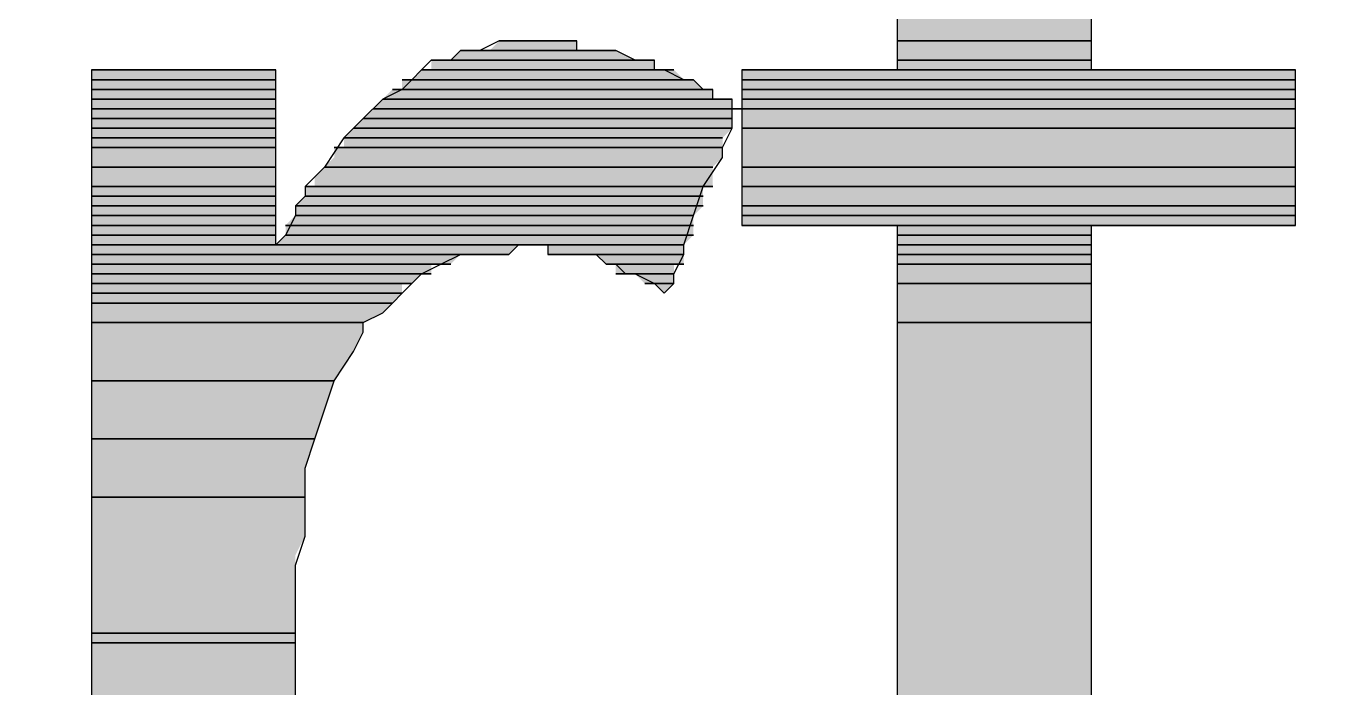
# Model space of a CAD drawing. Header units: millimetres. Extents: x 7018 to 13530, y 4187 to 5692.
# Drawn here: x 11639.4 to 11645.5, y 4964.77 to 4967.84 of the extents above; entities that cross this region are included whole.
import ezdxf

# ---------------------------------------------------------------- set-up
doc = ezdxf.new("R2010")
doc.units = ezdxf.units.MM
doc.layers.add('绘图', color=7, linetype='Continuous')

# ---------------------------------------------------------------- blocks, each defined once
blk = doc.blocks.new('fr')
at = {"transparency": 33554559}
for points in [[(1523.7202, -437.3753), (1523.675, -437.4204), (1523.6299, -437.4204), (1523.6299, -437.4655), (1523.5848, -437.4655), (1523.4945, -437.5107), (1523.4494, -437.5558), (1523.3591, -437.6009), (1523.314, -437.6009), (1523.2237, -437.6912), (1523.1786, -437.6912), (1523.0432, -437.8266), (1522.9529, -437.8266), (1522.9078, -437.8717), (1522.8626, -437.8717), (1522.8626, -437.9168), (1522.8175, -437.9168), (1522.8175, -439.3159), (1522.0954, -439.3159), (1522.0954, -440.0381), (1522.8175, -440.0381), (1522.8175, -444.0097), (1522.8626, -444.0097), (1522.8626, -444.1902), (1522.9078, -444.2353), (1522.9078, -444.3256), (1522.9529, -444.3707), (1522.9529, -444.4159), (1523.0432, -444.5061), (1523.0432, -444.5513), (1523.0883, -444.5513), (1523.2237, -444.6867), (1523.4042, -444.7769), (1523.4945, -444.7769), (1523.5396, -444.8221), (1523.6299, -444.8221), (1523.675, -444.8672), (1524.5325, -444.8672), (1524.5777, -444.8221), (1524.7131, -444.8221), (1524.7582, -444.7769), (1524.8033, -444.7769), (1524.7582, -444.7318), (1524.7582, -444.5061), (1524.7131, -444.461), (1524.7131, -444.2353), (1524.6679, -444.1902), (1524.6679, -443.9646), (1524.5777, -443.9646), (1524.5325, -444.0097), (1524.0812, -444.0097), (1524.0812, -443.9646), (1523.9458, -443.9646), (1523.9007, -443.9194), (1523.9007, -443.8743), (1523.8555, -443.8743), (1523.8555, -443.8292), (1523.8104, -443.8292), (1523.8104, -443.784), (1523.7653, -443.784), (1523.7653, -443.6938), (1523.7202, -443.6938), (1523.7202, -440.0381), (1524.6679, -440.0381), (1524.6679, -439.3159), (1523.7202, -439.3159)], [(1520.9671, -439.1805), (1520.922, -439.2257), (1520.7866, -439.2257), (1520.7414, -439.2708), (1520.6512, -439.2708), (1520.6512, -439.3159), (1520.606, -439.3159), (1520.5609, -439.3611), (1520.5158, -439.3611), (1520.5158, -439.4062), (1520.4706, -439.4062), (1520.245, -439.6319), (1520.245, -439.677), (1520.1998, -439.677), (1520.1998, -439.7221), (1520.1096, -439.8124), (1520.1096, -439.8575), (1520.0644, -439.8575), (1520.0644, -439.9027), (1520.0193, -439.9478), (1520.0193, -439.9929), (1519.9742, -440.0381), (1519.9742, -440.0832), (1519.929, -440.1283), (1519.929, -439.3159), (1519.0715, -439.3159), (1519.0715, -444.8221), (1520.0193, -444.8221), (1520.0193, -441.5725), (1520.0644, -441.4823), (1520.0644, -441.1664), (1520.1998, -440.7602), (1520.2901, -440.6248), (1520.3352, -440.5345), (1520.3352, -440.4894), (1520.4255, -440.4442), (1520.4706, -440.3991), (1520.5158, -440.354), (1520.5158, -440.3088), (1520.5609, -440.3088), (1520.606, -440.2637), (1520.6512, -440.2637), (1520.6512, -440.2186), (1520.7414, -440.2186), (1520.7866, -440.1735), (1521.0122, -440.1735), (1521.0574, -440.1283), (1521.1927, -440.1283), (1521.1927, -440.1735), (1521.4184, -440.1735), (1521.4635, -440.2186), (1521.5087, -440.2186), (1521.5087, -440.2637), (1521.5989, -440.2637), (1521.6441, -440.3088), (1521.6892, -440.3088), (1521.7343, -440.354), (1521.7795, -440.3088), (1521.7795, -440.2186), (1521.8246, -440.2186), (1521.8246, -440.1283), (1521.8697, -440.0832), (1521.8697, -439.9929), (1521.9149, -439.9478), (1521.9149, -439.8575), (1521.96, -439.8575), (1521.96, -439.7673), (1522.0051, -439.7221), (1522.0051, -439.6319), (1522.0503, -439.5867), (1522.0503, -439.4513), (1521.96, -439.4513), (1521.96, -439.4062), (1521.9149, -439.4062), (1521.8697, -439.3611), (1521.8246, -439.3611), (1521.7795, -439.3159), (1521.6892, -439.3159), (1521.6892, -439.2708), (1521.5989, -439.2708), (1521.5087, -439.2257), (1521.3281, -439.2257), (1521.3281, -439.1805)]]:
    blk.add_hatch(color=256, dxfattribs=at).paths.add_polyline_path(points)
blk.add_lwpolyline([(1522.8175, -437.9168), (1522.8175, -439.3159), (1522.0954, -439.3159), (1522.0954, -440.0381), (1522.8175, -440.0381), (1522.8175, -444.0097), (1524.2617, -444.0097), (1524.0812, -444.0097), (1524.0812, -443.9646), (1523.9458, -443.9646), (1523.9007, -443.9194), (1523.8555, -443.8743), (1523.8104, -443.784), (1523.7653, -443.784), (1523.7653, -443.6938), (1523.7202, -443.6938), (1523.7202, -440.0381), (1524.2166, -440.0381), (1524.6679, -440.0381), (1524.6679, -439.3159), (1523.7202, -439.3159), (1523.7202, -437.3753)])
for points in [[(1521.1025, -439.1805), (1520.9671, -439.1805), (1520.8768, -439.2257), (1520.7866, -439.2257), (1520.7414, -439.2708), (1520.6512, -439.2708), (1520.606, -439.3159), (1520.5609, -439.3611), (1520.5158, -439.4062), (1520.4255, -439.4513), (1520.3352, -439.5416), (1520.245, -439.6319), (1520.1547, -439.7673), (1520.0644, -439.8575), (1520.0644, -439.9027), (1520.0193, -439.9478), (1520.0193, -439.9929), (1519.9742, -440.0832), (1519.929, -440.1283), (1521.1927, -440.1283), (1521.1927, -440.1735), (1521.4184, -440.1735), (1521.4635, -440.2186), (1521.5087, -440.2186), (1521.5538, -440.2637), (1521.5989, -440.2637), (1521.6892, -440.3088), (1521.7343, -440.354), (1521.7795, -440.3088), (1521.7795, -440.2637), (1521.8246, -440.1735), (1521.8246, -440.1283), (1521.8697, -439.9929), (1521.9149, -439.8575), (1522.0051, -439.7221), (1522.0051, -439.677), (1522.0503, -439.5867), (1522.0503, -439.4965), (1522.0954, -439.4965), (1522.0503, -439.4965), (1522.0503, -439.4513), (1521.96, -439.4513), (1521.96, -439.4062), (1521.9149, -439.4062), (1521.8697, -439.3611), (1521.8246, -439.3611), (1521.7343, -439.3159), (1521.6892, -439.3159), (1521.6892, -439.2708), (1521.5989, -439.2708), (1521.5087, -439.2257), (1521.3281, -439.2257), (1521.3281, -439.1805)], [(1521.0122, -439.1805), (1520.9671, -439.1805), (1521.283, -439.1805)], [(1521.283, -439.1805), (1520.9671, -439.1805)], [(1521.283, -439.1805), (1520.9671, -439.1805)], [(1521.3281, -439.1805), (1520.9671, -439.1805)], [(1520.9671, -439.1805), (1521.3281, -439.1805)], [(1521.3281, -439.1805), (1520.9671, -439.1805)], [(1521.3281, -439.1805), (1520.9671, -439.1805)], [(1521.3281, -439.1805), (1520.9671, -439.1805)], [(1521.3281, -439.1805), (1520.9671, -439.1805)], [(1521.3281, -439.1805), (1520.9671, -439.1805)], [(1521.3281, -439.1805), (1520.9671, -439.1805)], [(1521.0574, -439.1805), (1521.0122, -439.1805), (1521.1927, -439.1805)], [(1521.1927, -439.1805), (1521.0122, -439.1805)], [(1521.1927, -439.1805), (1521.0122, -439.1805)], [(1521.2379, -439.1805), (1521.0122, -439.1805)], [(1521.0122, -439.1805), (1521.2379, -439.1805)], [(1521.0122, -439.1805), (1521.283, -439.1805)], [(1521.1025, -439.1805), (1521.0574, -439.1805), (1521.1476, -439.1805)], [(1521.1476, -439.1805), (1521.0574, -439.1805)], [(1521.1476, -439.1805), (1521.0574, -439.1805)], [(1521.1476, -439.1805), (1521.0574, -439.1805)], [(1521.1476, -439.1805), (1521.0574, -439.1805)], [(1521.0574, -439.1805), (1521.1927, -439.1805)], [(1521.1476, -439.1805), (1521.1025, -439.1805)], [(1523.7202, -439.1805), (1522.8175, -439.1805)], [(1523.7202, -439.1805), (1522.8175, -439.1805)], [(1520.8317, -439.2257), (1520.7866, -439.2257), (1521.5087, -439.2257)], [(1521.5087, -439.2257), (1520.7866, -439.2257)], [(1521.5087, -439.2257), (1520.7866, -439.2257)], [(1520.8768, -439.2257), (1520.8317, -439.2257), (1521.4635, -439.2257)], [(1521.4635, -439.2257), (1520.8317, -439.2257)], [(1521.4635, -439.2257), (1520.8317, -439.2257)], [(1521.5087, -439.2257), (1520.8317, -439.2257)], [(1520.8317, -439.2257), (1521.5087, -439.2257)], [(1521.5087, -439.2257), (1520.8317, -439.2257)], [(1521.5087, -439.2257), (1520.8317, -439.2257)], [(1521.5087, -439.2257), (1520.8317, -439.2257)], [(1521.5087, -439.2257), (1520.8317, -439.2257)], [(1521.5087, -439.2257), (1520.8317, -439.2257)], [(1520.922, -439.2257), (1520.8768, -439.2257), (1521.4184, -439.2257)], [(1521.4184, -439.2257), (1520.8768, -439.2257)], [(1521.4184, -439.2257), (1520.8768, -439.2257)], [(1520.8768, -439.2257), (1521.4635, -439.2257)], [(1521.3733, -439.2257), (1520.922, -439.2257)], [(1520.922, -439.2257), (1521.3733, -439.2257)], [(1520.922, -439.2257), (1521.4184, -439.2257)], [(1520.6963, -439.2708), (1520.6512, -439.2708), (1521.6892, -439.2708)], [(1521.6892, -439.2708), (1520.6512, -439.2708)], [(1521.6892, -439.2708), (1520.6512, -439.2708)], [(1521.6892, -439.2708), (1520.6512, -439.2708)], [(1521.6892, -439.2708), (1520.6512, -439.2708)], [(1521.6892, -439.2708), (1520.6512, -439.2708)], [(1521.6892, -439.2708), (1520.6512, -439.2708)], [(1520.7414, -439.2708), (1520.6963, -439.2708), (1521.6441, -439.2708)], [(1520.6963, -439.2708), (1521.6892, -439.2708)], [(1521.5989, -439.2708), (1520.7414, -439.2708)], [(1521.5989, -439.2708), (1520.7414, -439.2708)], [(1520.7414, -439.2708), (1521.6441, -439.2708)], [(1523.7202, -439.2708), (1522.8175, -439.2708)], [(1523.7202, -439.2708), (1522.8175, -439.2708)], [(1523.7202, -439.2708), (1522.8175, -439.2708)], [(1523.7202, -439.2708), (1522.8175, -439.2708)], [(1523.7202, -439.2708), (1522.8175, -439.2708)], [(1523.7202, -439.2708), (1522.8175, -439.2708)], [(1523.7202, -439.2708), (1522.8175, -439.2708)], [(1523.7202, -439.2708), (1522.8175, -439.2708)], [(1519.1167, -439.3159), (1519.0715, -439.3159)], [(1519.929, -439.3159), (1519.0715, -439.3159)], [(1519.929, -439.3159), (1519.0715, -439.3159)], [(1519.929, -439.3159), (1519.0715, -439.3159)], [(1519.929, -439.3159), (1519.0715, -439.3159)], [(1519.929, -439.3159), (1519.0715, -439.3159)], [(1519.929, -439.3159), (1519.0715, -439.3159)], [(1519.929, -439.3159), (1519.0715, -439.3159)], [(1519.929, -439.3159), (1519.0715, -439.3159)], [(1519.929, -439.3159), (1519.0715, -439.3159)], [(1519.929, -439.3159), (1519.0715, -439.3159)], [(1519.929, -439.3159), (1519.0715, -439.3159)], [(1519.929, -439.3159), (1519.0715, -439.3159)], [(1519.929, -439.3159), (1519.0715, -439.3159)], [(1519.929, -439.3159), (1519.0715, -439.3159)], [(1519.929, -439.3159), (1519.0715, -439.3159)], [(1519.929, -439.3159), (1519.0715, -439.3159)], [(1519.929, -439.3159), (1519.0715, -439.3159)], [(1519.929, -439.3159), (1519.0715, -439.3159)], [(1519.929, -439.3159), (1519.0715, -439.3159), (1519.0715, -444.8221), (1520.0193, -444.8221), (1520.0193, -441.6177), (1520.0644, -441.4823), (1520.0644, -441.1664), (1520.1096, -441.031), (1520.1547, -440.8956), (1520.1998, -440.7602), (1520.2901, -440.6248), (1520.3352, -440.5345), (1520.3352, -440.4894), (1520.4255, -440.4442), (1520.4706, -440.3991), (1520.5158, -440.354), (1520.5609, -440.3088), (1520.606, -440.2637), (1520.6963, -440.2186), (1520.7866, -440.1735), (1521.0122, -440.1735), (1521.0574, -440.1283), (1519.929, -440.1283)], [(1519.929, -439.3611), (1519.0715, -439.3611)], [(1519.929, -439.3611), (1519.0715, -439.3611)], [(1519.929, -439.3611), (1519.0715, -439.3611)], [(1519.929, -439.3611), (1519.0715, -439.3611)], [(1519.929, -439.3611), (1519.0715, -439.3611)], [(1519.929, -439.3611), (1519.0715, -439.3611)], [(1519.929, -439.3611), (1519.0715, -439.3611)], [(1519.929, -439.3611), (1519.0715, -439.3611)], [(1519.929, -439.3611), (1519.0715, -439.3611)], [(1519.929, -439.3611), (1519.0715, -439.3611)], [(1519.929, -439.3611), (1519.0715, -439.3611)], [(1519.929, -439.3611), (1519.0715, -439.3611)], [(1519.929, -439.3611), (1519.0715, -439.3611)], [(1519.929, -439.3611), (1519.0715, -439.3611)], [(1519.1618, -439.3159), (1519.1167, -439.3159)], [(1519.2069, -439.3159), (1519.1618, -439.3159)], [(1519.2521, -439.3159), (1519.2069, -439.3159)], [(1519.3423, -439.3159), (1519.2521, -439.3159)], [(1519.4326, -439.3159), (1519.3423, -439.3159)], [(1519.6131, -439.3159), (1519.4326, -439.3159)], [(1519.7034, -439.3159), (1519.6131, -439.3159)], [(1519.7485, -439.3159), (1519.7034, -439.3159)], [(1519.8388, -439.3159), (1519.7485, -439.3159)], [(1519.8839, -439.3159), (1519.8388, -439.3159)], [(1519.929, -439.3159), (1519.8839, -439.3159)], [(1520.5609, -439.3611), (1520.5158, -439.3611), (1521.8697, -439.3611)], [(1521.8697, -439.3611), (1520.5158, -439.3611)], [(1521.8697, -439.3611), (1520.5158, -439.3611)], [(1521.8697, -439.3611), (1520.5158, -439.3611)], [(1521.8697, -439.3611), (1520.5158, -439.3611)], [(1521.8697, -439.3611), (1520.5158, -439.3611)], [(1521.8697, -439.3611), (1520.5158, -439.3611)], [(1521.8246, -439.3611), (1520.5609, -439.3611)], [(1521.8246, -439.3611), (1520.5609, -439.3611)], [(1521.8246, -439.3611), (1520.5609, -439.3611)], [(1521.8246, -439.3611), (1520.5609, -439.3611)], [(1521.8246, -439.3611), (1520.5609, -439.3611)], [(1521.8246, -439.3611), (1520.5609, -439.3611)], [(1520.5609, -439.3611), (1521.8697, -439.3611)], [(1520.6512, -439.3159), (1520.606, -439.3159), (1521.7343, -439.3159)], [(1521.7343, -439.3159), (1520.606, -439.3159)], [(1521.7343, -439.3159), (1520.606, -439.3159)], [(1521.7343, -439.3159), (1520.606, -439.3159)], [(1521.7343, -439.3159), (1520.606, -439.3159)], [(1521.7343, -439.3159), (1520.606, -439.3159)], [(1521.7343, -439.3159), (1520.606, -439.3159)], [(1521.7343, -439.3159), (1520.606, -439.3159)], [(1521.7343, -439.3159), (1520.606, -439.3159)], [(1521.7795, -439.3159), (1520.606, -439.3159)], [(1520.606, -439.3159), (1521.7795, -439.3159)], [(1521.7795, -439.3159), (1520.606, -439.3159)], [(1521.7795, -439.3159), (1520.606, -439.3159)], [(1521.7343, -439.3159), (1520.6512, -439.3159)], [(1520.6512, -439.3159), (1521.7343, -439.3159)], [(1521.7343, -439.3159), (1520.6512, -439.3159)], [(1521.7343, -439.3159), (1520.6512, -439.3159)], [(1521.7343, -439.3159), (1520.6512, -439.3159)], [(1521.7343, -439.3159), (1520.6512, -439.3159)], [(1521.7343, -439.3159), (1520.6512, -439.3159)], [(1522.1405, -439.3159), (1522.0954, -439.3159)], [(1524.6679, -439.3159), (1522.0954, -439.3159)], [(1524.6679, -439.3159), (1522.0954, -439.3159)], [(1524.6679, -439.3159), (1522.0954, -439.3159)], [(1524.6679, -439.3159), (1522.0954, -439.3159)], [(1524.6679, -439.3159), (1522.0954, -439.3159)], [(1524.6679, -439.3159), (1522.0954, -439.3159)], [(1524.6679, -439.3159), (1522.0954, -439.3159)], [(1524.6679, -439.3159), (1522.0954, -439.3159)], [(1524.6679, -439.3159), (1522.0954, -439.3159)], [(1524.6679, -439.3159), (1522.0954, -439.3159)], [(1524.6679, -439.3159), (1522.0954, -439.3159)], [(1524.6679, -439.3159), (1522.0954, -439.3159)], [(1524.6679, -439.3611), (1522.0954, -439.3611)], [(1524.6679, -439.3611), (1522.0954, -439.3611)], [(1524.6679, -439.3611), (1522.0954, -439.3611)], [(1524.6679, -439.3611), (1522.0954, -439.3611)], [(1524.6679, -439.3611), (1522.0954, -439.3611)], [(1524.6679, -439.3611), (1522.0954, -439.3611)], [(1522.1857, -439.3159), (1522.1405, -439.3159)], [(1522.2308, -439.3159), (1522.1857, -439.3159)], [(1522.2759, -439.3159), (1522.2308, -439.3159)], [(1522.3662, -439.3159), (1522.2759, -439.3159)], [(1522.5467, -439.3159), (1522.3662, -439.3159)], [(1522.637, -439.3159), (1522.5467, -439.3159)], [(1522.6821, -439.3159), (1522.637, -439.3159)], [(1522.7272, -439.3159), (1522.6821, -439.3159)], [(1522.7724, -439.3159), (1522.7272, -439.3159)], [(1522.8175, -439.3159), (1522.7724, -439.3159), (1523.7202, -439.3159)], [(1523.7202, -439.3159), (1522.7724, -439.3159)], [(1523.7202, -439.3159), (1522.7724, -439.3159)], [(1523.7202, -439.3159), (1522.8175, -439.3159)], [(1523.7202, -439.3159), (1522.8175, -439.3159)], [(1523.7202, -439.3159), (1522.8175, -439.3159)], [(1523.7653, -439.3159), (1523.7202, -439.3159)], [(1523.8104, -439.3159), (1523.7653, -439.3159)], [(1523.8555, -439.3159), (1523.8104, -439.3159)], [(1523.9007, -439.3159), (1523.8555, -439.3159)], [(1523.9458, -439.3159), (1523.9007, -439.3159)], [(1524.0361, -439.3159), (1523.9458, -439.3159)], [(1524.3069, -439.3159), (1524.0361, -439.3159)], [(1524.3971, -439.3159), (1524.3069, -439.3159)], [(1524.4423, -439.3159), (1524.3971, -439.3159)], [(1524.4874, -439.3159), (1524.4423, -439.3159)], [(1524.5325, -439.3159), (1524.4874, -439.3159)], [(1524.5777, -439.3159), (1524.5325, -439.3159)], [(1524.6228, -439.3159), (1524.5777, -439.3159)], [(1524.6679, -439.3159), (1524.6228, -439.3159)], [(1519.929, -439.4062), (1519.0715, -439.4062)], [(1519.929, -439.4062), (1519.0715, -439.4062)], [(1519.929, -439.4062), (1519.0715, -439.4062)], [(1519.929, -439.4062), (1519.0715, -439.4062)], [(1519.929, -439.4062), (1519.0715, -439.4062)], [(1519.929, -439.4062), (1519.0715, -439.4062)], [(1519.929, -439.4062), (1519.0715, -439.4062)], [(1519.929, -439.4062), (1519.0715, -439.4062)], [(1519.929, -439.4062), (1519.0715, -439.4062)], [(1519.929, -439.4062), (1519.0715, -439.4062)], [(1520.5158, -439.4062), (1520.4706, -439.4062), (1521.9149, -439.4062)], [(1521.9149, -439.4062), (1520.4706, -439.4062)], [(1521.9149, -439.4062), (1520.4706, -439.4062)], [(1521.96, -439.4062), (1520.4706, -439.4062)], [(1520.4706, -439.4062), (1521.96, -439.4062)], [(1521.9149, -439.4062), (1520.5158, -439.4062)], [(1521.9149, -439.4062), (1520.5158, -439.4062)], [(1521.9149, -439.4062), (1520.5158, -439.4062)], [(1521.9149, -439.4062), (1520.5158, -439.4062)], [(1521.9149, -439.4062), (1520.5158, -439.4062)], [(1524.6679, -439.4062), (1522.0954, -439.4062)], [(1524.6679, -439.4062), (1522.0954, -439.4062)], [(1519.929, -439.4513), (1519.0715, -439.4513)], [(1519.929, -439.4513), (1519.0715, -439.4513)], [(1519.929, -439.4513), (1519.0715, -439.4513)], [(1519.929, -439.4513), (1519.0715, -439.4513)], [(1519.929, -439.4513), (1519.0715, -439.4513)], [(1519.929, -439.4513), (1519.0715, -439.4513)], [(1519.929, -439.4513), (1519.0715, -439.4513)], [(1519.929, -439.4513), (1519.0715, -439.4513)], [(1521.96, -439.4513), (1520.4255, -439.4513)], [(1521.96, -439.4513), (1520.4255, -439.4513)], [(1521.96, -439.4513), (1520.4255, -439.4513)], [(1521.96, -439.4513), (1520.4255, -439.4513)], [(1522.0503, -439.4513), (1520.4255, -439.4513)], [(1520.4255, -439.4513), (1522.0503, -439.4513)], [(1522.0503, -439.4513), (1520.4255, -439.4513)], [(1522.0503, -439.4513), (1520.4255, -439.4513)], [(1524.6679, -439.4513), (1522.0954, -439.4513)], [(1524.6679, -439.4513), (1522.0954, -439.4513)], [(1519.929, -439.4965), (1519.0715, -439.4965)], [(1519.929, -439.4965), (1519.0715, -439.4965)], [(1519.929, -439.4965), (1519.0715, -439.4965)], [(1519.929, -439.4965), (1519.0715, -439.4965)], [(1519.929, -439.4965), (1519.0715, -439.4965)], [(1519.929, -439.4965), (1519.0715, -439.4965)], [(1519.929, -439.4965), (1519.0715, -439.4965)], [(1519.929, -439.4965), (1519.0715, -439.4965)], [(1519.929, -439.5416), (1519.0715, -439.5416)], [(1519.929, -439.5416), (1519.0715, -439.5416)], [(1519.929, -439.5416), (1519.0715, -439.5416)], [(1519.929, -439.5416), (1519.0715, -439.5416)], [(1519.929, -439.5416), (1519.0715, -439.5416)], [(1519.929, -439.5416), (1519.0715, -439.5416)], [(1519.929, -439.5416), (1519.0715, -439.5416)], [(1519.929, -439.5416), (1519.0715, -439.5416)], [(1522.0503, -439.5416), (1520.3352, -439.5416)], [(1522.0503, -439.5416), (1520.3352, -439.5416)], [(1522.0503, -439.5416), (1520.3352, -439.5416)], [(1522.0503, -439.5416), (1520.3352, -439.5416)], [(1522.0503, -439.5416), (1520.3352, -439.5416)], [(1522.0503, -439.5416), (1520.3352, -439.5416)], [(1522.0503, -439.5416), (1520.3352, -439.5416)], [(1522.0503, -439.5416), (1520.3352, -439.5416)], [(1522.0503, -439.4965), (1520.3804, -439.4965)], [(1522.0503, -439.4965), (1520.3804, -439.4965)], [(1522.0503, -439.4965), (1520.3804, -439.4965)], [(1522.0503, -439.4965), (1520.3804, -439.4965)], [(1522.0954, -439.4965), (1520.3804, -439.4965)], [(1520.3804, -439.4965), (1522.0954, -439.4965)], [(1522.0503, -439.4965), (1520.3804, -439.4965)], [(1520.3804, -439.4965), (1522.0954, -439.4965), (1522.0503, -439.4965)], [(1524.6679, -439.4965), (1522.0954, -439.4965)], [(1524.6679, -439.4965), (1522.0954, -439.4965)], [(1519.929, -439.5867), (1519.0715, -439.5867)], [(1519.929, -439.5867), (1519.0715, -439.5867)], [(1522.0503, -439.5867), (1520.2901, -439.5867)], [(1522.0503, -439.5867), (1520.2901, -439.5867)], [(1524.6679, -439.5867), (1522.0954, -439.5867)], [(1524.6679, -439.5867), (1522.0954, -439.5867)], [(1519.929, -439.6319), (1519.0715, -439.6319)], [(1519.929, -439.6319), (1519.0715, -439.6319)], [(1522.0051, -439.6319), (1520.245, -439.6319)], [(1522.0051, -439.6319), (1520.245, -439.6319)], [(1519.929, -439.677), (1519.0715, -439.677)], [(1519.929, -439.677), (1519.0715, -439.677)], [(1520.245, -439.677), (1520.1998, -439.677), (1522.0051, -439.677)], [(1522.0051, -439.677), (1520.245, -439.677)], [(1519.929, -439.7673), (1519.0715, -439.7673)], [(1519.929, -439.7673), (1519.0715, -439.7673)], [(1521.96, -439.7673), (1520.1547, -439.7673)], [(1521.96, -439.7673), (1520.1547, -439.7673)], [(1524.6679, -439.7673), (1522.0954, -439.7673)], [(1524.6679, -439.7673), (1522.0954, -439.7673)], [(1519.929, -439.8575), (1519.0715, -439.8575)], [(1519.929, -439.8575), (1519.0715, -439.8575)], [(1519.929, -439.8575), (1519.0715, -439.8575)], [(1519.929, -439.8575), (1519.0715, -439.8575)], [(1519.929, -439.9027), (1519.0715, -439.9027)], [(1519.929, -439.9027), (1519.0715, -439.9027)], [(1519.929, -439.9027), (1519.0715, -439.9027)], [(1519.929, -439.9027), (1519.0715, -439.9027)], [(1519.929, -439.9027), (1519.0715, -439.9027)], [(1519.929, -439.9027), (1519.0715, -439.9027)], [(1519.929, -439.9027), (1519.0715, -439.9027)], [(1519.929, -439.9027), (1519.0715, -439.9027)], [(1519.929, -439.9027), (1519.0715, -439.9027)], [(1519.929, -439.9027), (1519.0715, -439.9027)], [(1519.929, -439.9027), (1519.0715, -439.9027)], [(1519.929, -439.9027), (1519.0715, -439.9027)], [(1520.1096, -439.8575), (1520.0644, -439.8575), (1521.9149, -439.8575)], [(1521.9149, -439.9027), (1520.0644, -439.9027)], [(1521.9149, -439.9027), (1520.0644, -439.9027)], [(1521.9149, -439.9027), (1520.0644, -439.9027)], [(1521.9149, -439.9027), (1520.0644, -439.9027)], [(1521.9149, -439.9027), (1520.0644, -439.9027)], [(1521.9149, -439.9027), (1520.0644, -439.9027)], [(1521.9149, -439.9027), (1520.0644, -439.9027)], [(1521.9149, -439.9027), (1520.0644, -439.9027)], [(1521.9149, -439.9027), (1520.0644, -439.9027)], [(1521.9149, -439.9027), (1520.0644, -439.9027)], [(1521.9149, -439.9027), (1520.0644, -439.9027)], [(1521.9149, -439.9027), (1520.0644, -439.9027)], [(1521.9149, -439.8575), (1520.1096, -439.8575)], [(1520.1096, -439.8575), (1521.96, -439.8575), (1521.9149, -439.8575)], [(1521.9149, -439.8575), (1520.1096, -439.8575)], [(1524.6679, -439.8575), (1522.0954, -439.8575)], [(1524.6679, -439.8575), (1522.0954, -439.8575)], [(1519.929, -439.9478), (1519.0715, -439.9478)], [(1519.929, -439.9478), (1519.0715, -439.9478)], [(1519.929, -439.9478), (1519.0715, -439.9478)], [(1519.929, -439.9478), (1519.0715, -439.9478)], [(1519.929, -439.9478), (1519.0715, -439.9478)], [(1519.929, -439.9478), (1519.0715, -439.9478)], [(1521.9149, -439.9478), (1520.0193, -439.9478)], [(1521.9149, -439.9478), (1520.0193, -439.9478)], [(1521.9149, -439.9478), (1520.0193, -439.9478)], [(1521.9149, -439.9478), (1520.0193, -439.9478)], [(1521.9149, -439.9478), (1520.0193, -439.9478)], [(1521.9149, -439.9478), (1520.0193, -439.9478)], [(1524.6679, -439.9478), (1522.0954, -439.9478)], [(1524.6679, -439.9478), (1522.0954, -439.9478)], [(1524.6679, -439.9478), (1522.0954, -439.9478)], [(1524.6679, -439.9478), (1522.0954, -439.9478)], [(1524.6679, -439.9478), (1522.0954, -439.9478)], [(1524.6679, -439.9478), (1522.0954, -439.9478)], [(1519.929, -439.9929), (1519.0715, -439.9929)], [(1519.929, -439.9929), (1519.0715, -439.9929)], [(1519.929, -440.0381), (1519.0715, -440.0381)], [(1519.929, -440.0381), (1519.0715, -440.0381)], [(1521.8697, -440.0381), (1519.9742, -440.0381)], [(1521.8697, -440.0381), (1519.9742, -440.0381)], [(1521.8697, -439.9929), (1520.0193, -439.9929)], [(1521.8697, -439.9929), (1520.0193, -439.9929)], [(1524.6679, -439.9929), (1522.0954, -439.9929)], [(1524.6679, -439.9929), (1522.0954, -439.9929)], [(1524.6679, -439.9929), (1522.0954, -439.9929)], [(1524.6679, -439.9929), (1522.0954, -439.9929)], [(1524.6679, -439.9929), (1522.0954, -439.9929)], [(1524.6679, -439.9929), (1522.0954, -439.9929)], [(1524.6679, -440.0381), (1522.0954, -440.0381)], [(1524.6679, -440.0381), (1522.0954, -440.0381)], [(1524.6679, -440.0381), (1522.0954, -440.0381)], [(1524.6679, -440.0381), (1522.0954, -440.0381)], [(1524.6679, -440.0381), (1522.0954, -440.0381)], [(1524.6679, -440.0381), (1522.0954, -440.0381)], [(1524.6679, -440.0381), (1522.0954, -440.0381)], [(1524.6679, -440.0381), (1522.0954, -440.0381)], [(1522.1405, -440.0381), (1522.0954, -440.0381)], [(1522.1857, -440.0381), (1522.1405, -440.0381)], [(1522.2308, -440.0381), (1522.1857, -440.0381)], [(1522.3211, -440.0381), (1522.2308, -440.0381)], [(1522.4113, -440.0381), (1522.3211, -440.0381)], [(1522.5918, -440.0381), (1522.4113, -440.0381)], [(1522.6821, -440.0381), (1522.5918, -440.0381)], [(1522.7272, -440.0381), (1522.6821, -440.0381)], [(1522.7724, -440.0381), (1522.7272, -440.0381)], [(1523.7202, -440.0381), (1522.7724, -440.0381)], [(1523.7202, -440.0381), (1522.7724, -440.0381)], [(1522.7724, -440.0381), (1523.7202, -440.0381)], [(1523.7202, -440.0381), (1522.7724, -440.0381)], [(1523.7202, -440.0381), (1522.8175, -440.0381)], [(1523.7202, -440.0381), (1522.8175, -440.0381)], [(1523.7202, -440.0381), (1522.8175, -440.0381)], [(1523.7202, -440.0381), (1522.8175, -440.0381)], [(1523.7202, -440.0381), (1522.8175, -440.0381)], [(1523.7202, -440.0381), (1522.8175, -440.0381)], [(1523.7202, -440.0381), (1522.8175, -440.0381)], [(1523.7202, -440.0381), (1522.8175, -440.0381)], [(1523.7653, -440.0381), (1523.7202, -440.0381)], [(1523.8104, -440.0381), (1523.7653, -440.0381)], [(1523.8555, -440.0381), (1523.8104, -440.0381)], [(1523.9007, -440.0381), (1523.8555, -440.0381)], [(1523.9909, -440.0381), (1523.9007, -440.0381)], [(1524.1263, -440.0381), (1523.9909, -440.0381)], [(1524.2166, -440.0381), (1524.1263, -440.0381)], [(1524.352, -440.0381), (1524.2166, -440.0381)], [(1524.4423, -440.0381), (1524.352, -440.0381)], [(1524.4874, -440.0381), (1524.4423, -440.0381)], [(1524.5325, -440.0381), (1524.4874, -440.0381)], [(1524.5777, -440.0381), (1524.5325, -440.0381)], [(1524.6228, -440.0381), (1524.5777, -440.0381)], [(1524.6679, -440.0381), (1524.6228, -440.0381)], [(1519.929, -440.0832), (1519.0715, -440.0832)], [(1519.929, -440.0832), (1519.0715, -440.0832)], [(1521.8697, -440.0832), (1519.9742, -440.0832)], [(1521.8697, -440.0832), (1519.9742, -440.0832)], [(1523.7202, -440.0832), (1522.8175, -440.0832)], [(1523.7202, -440.0832), (1522.8175, -440.0832)], [(1523.7202, -440.0832), (1522.8175, -440.0832)], [(1523.7202, -440.0832), (1522.8175, -440.0832)], [(1519.929, -440.1283), (1519.0715, -440.1283)], [(1519.929, -440.1283), (1519.0715, -440.1283)], [(1519.929, -440.1283), (1519.0715, -440.1283)], [(1519.929, -440.1283), (1519.0715, -440.1283)], [(1519.929, -440.1283), (1519.0715, -440.1283)], [(1519.929, -440.1283), (1519.0715, -440.1283)], [(1519.929, -440.1283), (1519.0715, -440.1283)], [(1519.929, -440.1283), (1519.0715, -440.1283)], [(1519.929, -440.1283), (1519.0715, -440.1283)], [(1519.929, -440.1283), (1519.0715, -440.1283)], [(1519.929, -440.1283), (1519.0715, -440.1283)], [(1519.929, -440.1283), (1519.0715, -440.1283)], [(1519.929, -440.1283), (1519.0715, -440.1283)], [(1519.929, -440.1283), (1519.0715, -440.1283)], [(1519.929, -440.1283), (1519.0715, -440.1283)], [(1519.929, -440.1283), (1519.0715, -440.1283)], [(1521.0574, -440.1283), (1519.0715, -440.1283)], [(1521.0574, -440.1283), (1519.0715, -440.1283)], [(1521.0574, -440.1283), (1519.0715, -440.1283)], [(1521.0574, -440.1283), (1519.0715, -440.1283)], [(1521.0574, -440.1283), (1519.0715, -440.1283)], [(1521.0574, -440.1283), (1519.0715, -440.1283)], [(1521.0574, -440.1283), (1519.0715, -440.1283)], [(1521.0574, -440.1283), (1519.0715, -440.1283)], [(1521.0574, -440.1283), (1519.0715, -440.1283)], [(1521.0574, -440.1283), (1519.0715, -440.1283)], [(1521.8246, -440.1283), (1519.929, -440.1283)], [(1521.8246, -440.1283), (1519.929, -440.1283)], [(1521.8246, -440.1283), (1519.929, -440.1283)], [(1521.8246, -440.1283), (1519.929, -440.1283)], [(1521.8246, -440.1283), (1519.929, -440.1283)], [(1521.8246, -440.1283), (1519.929, -440.1283)], [(1521.8246, -440.1283), (1519.929, -440.1283)], [(1521.8246, -440.1283), (1519.929, -440.1283)], [(1521.8246, -440.1283), (1519.929, -440.1283)], [(1521.8246, -440.1283), (1519.929, -440.1283)], [(1521.8246, -440.1283), (1519.929, -440.1283)], [(1521.8246, -440.1283), (1519.929, -440.1283)], [(1521.8246, -440.1283), (1519.929, -440.1283)], [(1521.8246, -440.1283), (1519.929, -440.1283)], [(1521.8246, -440.1283), (1519.929, -440.1283)], [(1521.8246, -440.1283), (1519.929, -440.1283)], [(1519.9742, -440.1283), (1519.929, -440.1283)], [(1519.9742, -440.1283), (1519.929, -440.1283)], [(1520.0193, -440.1283), (1519.9742, -440.1283)], [(1520.0193, -440.1283), (1519.9742, -440.1283)], [(1520.0644, -440.1283), (1520.0193, -440.1283)], [(1520.1096, -440.1283), (1520.0193, -440.1283)], [(1520.1096, -440.1283), (1520.0644, -440.1283)], [(1520.1547, -440.1283), (1520.1096, -440.1283)], [(1520.1998, -440.1283), (1520.1096, -440.1283)], [(1520.245, -440.1283), (1520.1547, -440.1283)], [(1520.2901, -440.1283), (1520.1998, -440.1283)], [(1520.3352, -440.1283), (1520.245, -440.1283)], [(1520.5609, -440.1283), (1520.2901, -440.1283)], [(1520.5609, -440.1283), (1520.3352, -440.1283)], [(1520.6512, -440.1283), (1520.5609, -440.1283)], [(1520.7414, -440.1283), (1520.5609, -440.1283)], [(1520.7866, -440.1283), (1520.6512, -440.1283)], [(1520.8317, -440.1283), (1520.7414, -440.1283)], [(1520.8768, -440.1283), (1520.7866, -440.1283)], [(1520.922, -440.1283), (1520.8317, -440.1283)], [(1520.922, -440.1283), (1520.8768, -440.1283)], [(1520.9671, -440.1283), (1520.922, -440.1283)], [(1521.0122, -440.1283), (1520.922, -440.1283)], [(1521.0122, -440.1283), (1520.9671, -440.1283)], [(1521.0574, -440.1283), (1521.0122, -440.1283)], [(1521.0574, -440.1283), (1521.0122, -440.1283)], [(1521.1025, -440.1283), (1521.0574, -440.1283)], [(1521.1476, -440.1283), (1521.1025, -440.1283)], [(1521.8246, -440.1283), (1521.1476, -440.1283)], [(1521.8246, -440.1283), (1521.1476, -440.1283)], [(1521.1476, -440.1283), (1521.8246, -440.1283)], [(1521.8246, -440.1283), (1521.1476, -440.1283)], [(1521.8246, -440.1283), (1521.1927, -440.1283)], [(1521.8246, -440.1283), (1521.1927, -440.1283)], [(1521.8246, -440.1283), (1521.1927, -440.1283)], [(1521.8246, -440.1283), (1521.1927, -440.1283)], [(1521.8246, -440.1283), (1521.1927, -440.1283)], [(1521.8246, -440.1283), (1521.1927, -440.1283)], [(1523.7202, -440.1283), (1522.8175, -440.1283)], [(1523.7202, -440.1283), (1522.8175, -440.1283)], [(1521.0122, -440.1735), (1519.0715, -440.1735)], [(1521.0122, -440.1735), (1519.0715, -440.1735)], [(1521.0122, -440.1735), (1519.0715, -440.1735)], [(1521.0122, -440.1735), (1519.0715, -440.1735)], [(1520.922, -440.1735), (1519.0715, -440.1735)], [(1519.0715, -440.1735), (1521.0122, -440.1735), (1520.922, -440.1735)], [(1520.922, -440.1735), (1519.0715, -440.1735)], [(1520.922, -440.1735), (1519.0715, -440.1735)], [(1520.8768, -440.1735), (1519.0715, -440.1735)], [(1519.0715, -440.1735), (1520.922, -440.1735), (1520.8768, -440.1735)], [(1520.8768, -440.1735), (1519.0715, -440.1735)], [(1520.8768, -440.1735), (1519.0715, -440.1735)], [(1520.8768, -440.1735), (1519.0715, -440.1735)], [(1520.8768, -440.1735), (1519.0715, -440.1735)], [(1520.8768, -440.1735), (1519.0715, -440.1735)], [(1520.8768, -440.1735), (1519.0715, -440.1735)], [(1520.8768, -440.1735), (1519.0715, -440.1735)], [(1520.8768, -440.1735), (1519.0715, -440.1735)], [(1520.8768, -440.1735), (1519.0715, -440.1735)], [(1520.8768, -440.1735), (1519.0715, -440.1735)], [(1520.8317, -440.1735), (1519.0715, -440.1735)], [(1519.0715, -440.1735), (1520.8768, -440.1735), (1520.8317, -440.1735)], [(1520.8317, -440.1735), (1519.0715, -440.1735)], [(1520.8317, -440.1735), (1519.0715, -440.1735)], [(1520.8317, -440.1735), (1519.0715, -440.1735)], [(1520.8317, -440.1735), (1519.0715, -440.1735)], [(1520.8317, -440.1735), (1519.0715, -440.1735)], [(1520.8317, -440.1735), (1519.0715, -440.1735)], [(1520.8317, -440.1735), (1519.0715, -440.1735)], [(1520.8317, -440.1735), (1519.0715, -440.1735)], [(1520.8317, -440.1735), (1519.0715, -440.1735)], [(1520.8317, -440.1735), (1519.0715, -440.1735)], [(1520.7866, -440.1735), (1519.0715, -440.1735)], [(1519.0715, -440.1735), (1520.8317, -440.1735), (1520.7866, -440.1735)], [(1520.7866, -440.1735), (1519.0715, -440.1735)], [(1520.7866, -440.1735), (1519.0715, -440.1735)], [(1520.7866, -440.1735), (1519.0715, -440.1735)], [(1520.7866, -440.1735), (1519.0715, -440.1735)], [(1520.7866, -440.1735), (1519.0715, -440.1735)], [(1520.7866, -440.1735), (1519.0715, -440.1735)], [(1520.6963, -440.2186), (1519.0715, -440.2186)], [(1519.0715, -440.2186), (1520.7414, -440.2186), (1520.6963, -440.2186)], [(1520.6512, -440.2186), (1519.0715, -440.2186)], [(1519.0715, -440.2186), (1520.6963, -440.2186), (1520.6512, -440.2186)], [(1521.8246, -440.1735), (1521.1927, -440.1735)], [(1521.8246, -440.1735), (1521.1927, -440.1735)], [(1521.8246, -440.1735), (1521.1927, -440.1735)], [(1521.8246, -440.1735), (1521.1927, -440.1735)], [(1521.1927, -440.1735), (1521.8246, -440.1735)], [(1521.8246, -440.1735), (1521.1927, -440.1735)], [(1521.8246, -440.1735), (1521.2379, -440.1735)], [(1521.8246, -440.1735), (1521.2379, -440.1735)], [(1521.8246, -440.1735), (1521.2379, -440.1735)], [(1521.8246, -440.1735), (1521.2379, -440.1735)], [(1521.2379, -440.1735), (1521.8246, -440.1735)], [(1521.8246, -440.1735), (1521.2379, -440.1735)], [(1521.8246, -440.1735), (1521.283, -440.1735)], [(1521.8246, -440.1735), (1521.283, -440.1735)], [(1521.8246, -440.1735), (1521.283, -440.1735)], [(1521.8246, -440.1735), (1521.283, -440.1735)], [(1521.8246, -440.1735), (1521.283, -440.1735)], [(1521.8246, -440.1735), (1521.283, -440.1735)], [(1521.8246, -440.1735), (1521.283, -440.1735)], [(1521.8246, -440.1735), (1521.283, -440.1735)], [(1521.8246, -440.1735), (1521.283, -440.1735)], [(1521.8246, -440.1735), (1521.283, -440.1735)], [(1521.8246, -440.1735), (1521.283, -440.1735)], [(1521.8246, -440.1735), (1521.283, -440.1735)], [(1521.283, -440.1735), (1521.8246, -440.1735)], [(1521.8246, -440.1735), (1521.283, -440.1735)], [(1521.3281, -440.1735), (1521.8246, -440.1735)], [(1521.8246, -440.1735), (1521.3281, -440.1735)], [(1521.8246, -440.1735), (1521.3733, -440.1735)], [(1521.8246, -440.1735), (1521.3733, -440.1735)], [(1521.8246, -440.1735), (1521.3733, -440.1735)], [(1521.8246, -440.1735), (1521.3733, -440.1735)], [(1521.8246, -440.1735), (1521.3733, -440.1735)], [(1521.8246, -440.1735), (1521.3733, -440.1735)], [(1521.3733, -440.1735), (1521.8246, -440.1735)], [(1521.8246, -440.1735), (1521.3733, -440.1735)], [(1521.8246, -440.1735), (1521.4184, -440.1735)], [(1521.8246, -440.1735), (1521.4184, -440.1735)], [(1521.8246, -440.1735), (1521.4184, -440.1735)], [(1521.8246, -440.1735), (1521.4184, -440.1735)], [(1521.7795, -440.2186), (1521.4635, -440.2186)], [(1521.4635, -440.2186), (1521.8246, -440.2186), (1521.7795, -440.2186)], [(1521.4635, -440.2186), (1521.7795, -440.2186)], [(1521.7795, -440.2186), (1521.4635, -440.2186)], [(1523.7202, -440.1735), (1522.8175, -440.1735)], [(1523.7202, -440.1735), (1522.8175, -440.1735)], [(1523.7202, -440.2186), (1522.8175, -440.2186)], [(1523.7202, -440.2186), (1522.8175, -440.2186)], [(1520.6512, -440.2637), (1519.0715, -440.2637)], [(1520.6512, -440.2637), (1519.0715, -440.2637)], [(1520.6512, -440.2637), (1519.0715, -440.2637)], [(1520.6512, -440.2637), (1519.0715, -440.2637)], [(1520.6512, -440.2637), (1519.0715, -440.2637)], [(1520.6512, -440.2637), (1519.0715, -440.2637)], [(1520.606, -440.2637), (1519.0715, -440.2637)], [(1519.0715, -440.2637), (1520.6512, -440.2637), (1520.606, -440.2637)], [(1520.606, -440.2637), (1519.0715, -440.2637)], [(1520.606, -440.2637), (1519.0715, -440.2637)], [(1520.606, -440.2637), (1519.0715, -440.2637)], [(1520.606, -440.2637), (1519.0715, -440.2637)], [(1520.606, -440.2637), (1519.0715, -440.2637)], [(1520.606, -440.2637), (1519.0715, -440.2637)], [(1520.606, -440.2637), (1519.0715, -440.2637)], [(1520.606, -440.2637), (1519.0715, -440.2637)], [(1520.606, -440.2637), (1519.0715, -440.2637)], [(1520.606, -440.2637), (1519.0715, -440.2637)], [(1521.5087, -440.2637), (1521.7795, -440.2637)], [(1521.7795, -440.2637), (1521.5087, -440.2637)], [(1521.7795, -440.2637), (1521.5538, -440.2637)], [(1521.7795, -440.2637), (1521.5538, -440.2637)], [(1521.7795, -440.2637), (1521.5538, -440.2637)], [(1521.7795, -440.2637), (1521.5538, -440.2637)], [(1521.7795, -440.2637), (1521.5538, -440.2637)], [(1521.7795, -440.2637), (1521.5538, -440.2637)], [(1521.7795, -440.2637), (1521.5538, -440.2637)], [(1521.7795, -440.2637), (1521.5538, -440.2637)], [(1521.7795, -440.2637), (1521.5538, -440.2637)], [(1521.7795, -440.2637), (1521.5538, -440.2637)], [(1521.5538, -440.2637), (1521.7795, -440.2637)], [(1521.7795, -440.2637), (1521.5538, -440.2637)], [(1521.7795, -440.2637), (1521.5989, -440.2637)], [(1521.7795, -440.2637), (1521.5989, -440.2637)], [(1521.7795, -440.2637), (1521.5989, -440.2637)], [(1521.7795, -440.2637), (1521.5989, -440.2637)], [(1520.5609, -440.3088), (1519.0715, -440.3088)], [(1520.5609, -440.3088), (1519.0715, -440.3088)], [(1520.5609, -440.3088), (1519.0715, -440.3088)], [(1520.5609, -440.3088), (1519.0715, -440.3088)], [(1520.5158, -440.3088), (1519.0715, -440.3088)], [(1519.0715, -440.3088), (1520.5609, -440.3088), (1520.5158, -440.3088)], [(1521.6441, -440.3088), (1521.7795, -440.3088)], [(1521.7795, -440.3088), (1521.6441, -440.3088)], [(1521.7795, -440.3088), (1521.6892, -440.3088)], [(1521.7795, -440.3088), (1521.6892, -440.3088)], [(1521.7795, -440.3088), (1521.6892, -440.3088)], [(1521.7795, -440.3088), (1521.6892, -440.3088)], [(1521.6892, -440.3088), (1521.7343, -440.354), (1521.7343, -440.354)], [(1523.7202, -440.3088), (1522.8175, -440.3088)], [(1523.7202, -440.3088), (1522.8175, -440.3088)], [(1520.5158, -440.354), (1519.0715, -440.354)], [(1520.5158, -440.354), (1519.0715, -440.354)], [(1520.5158, -440.354), (1519.0715, -440.354)], [(1520.5158, -440.354), (1519.0715, -440.354)], [(1520.5158, -440.354), (1519.0715, -440.354)], [(1520.5158, -440.354), (1519.0715, -440.354)], [(1520.5158, -440.354), (1519.0715, -440.354)], [(1520.5158, -440.354), (1519.0715, -440.354)], [(1520.4706, -440.3991), (1519.0715, -440.3991)], [(1520.4706, -440.3991), (1519.0715, -440.3991)], [(1520.3352, -440.4894), (1519.0715, -440.4894)], [(1520.3352, -440.4894), (1519.0715, -440.4894)], [(1523.7202, -440.4894), (1522.8175, -440.4894)], [(1523.7202, -440.4894), (1522.8175, -440.4894)], [(1520.1998, -440.7602), (1519.0715, -440.7602)], [(1520.1998, -440.7602), (1519.0715, -440.7602)], [(1520.1096, -441.031), (1519.0715, -441.031)], [(1520.1096, -441.031), (1519.0715, -441.031)], [(1520.0644, -441.3018), (1519.0715, -441.3018)], [(1520.0644, -441.3018), (1519.0715, -441.3018)], [(1520.0193, -441.9336), (1519.0715, -441.9336)], [(1520.0193, -441.9336), (1519.0715, -441.9336)], [(1520.0193, -441.9336), (1519.0715, -441.9336)], [(1520.0193, -441.9336), (1519.0715, -441.9336)], [(1520.0193, -441.9336), (1519.0715, -441.9336)], [(1520.0193, -441.9336), (1519.0715, -441.9336)], [(1520.0193, -441.9787), (1519.0715, -441.9787)], [(1520.0193, -441.9787), (1519.0715, -441.9787)]]:
    blk.add_lwpolyline(points, close=True)

msp = doc.modelspace()

# ---------------------------------------------------------------- linework, layer by layer
at = {"layer": '绘图', "lineweight": 13, "ltscale": 0.2}
for centre, radius, start, end in [((11323.8505, 4624.6393), 437.4291, 88.543896, 88.543896), ((11323.8715, 4624.7467), 434.8291, 88.057821, 88.057821), ((11345.5927, 4624.7467), 434.8291, 88.057821, 88.057821), ((11348.3951, 4762.5035), 296.9, 89.340673, 89.340673)]:
    msp.add_arc(centre, radius, start, end, dxfattribs=at)

# ---------------------------------------------------------------- block references
at = {"color": 0}
msp.add_blockref('fr', (10120.6283, 5406.9565), dxfattribs=at)

doc.saveas('drawing.dxf')
